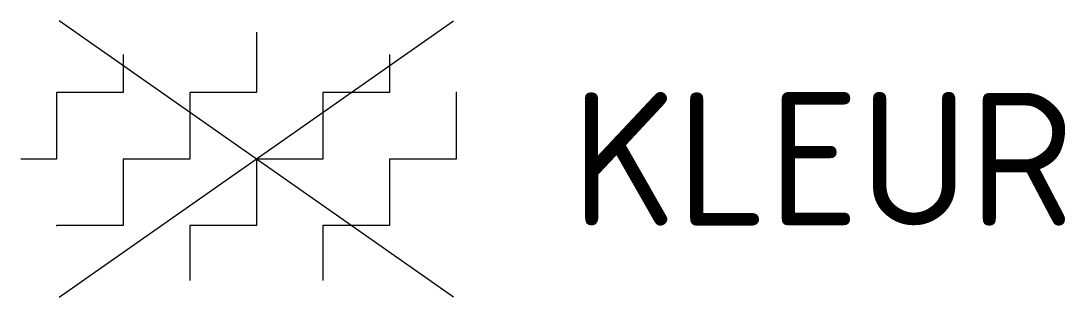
# Model space of a CAD drawing. Header units: metres. Extents: x -3.2 to 10.9, y -1.9 to 1.9.
import ezdxf
from ezdxf.enums import TextEntityAlignment as Align

# ---------------------------------------------------------------- set-up
doc = ezdxf.new("R2010")
doc.units = ezdxf.units.M
doc.styles.add('NLCS-ISO', font='NLCS-ISO.ttf')

msp = doc.modelspace()

# ---------------------------------------------------------------- linework, layer by layer
for p, q in [((-2.662, -1.864), (2.662, 1.864)), ((2.662, -1.864), (-2.662, 1.864))]:
    msp.add_line(p, q)
at = {"flags": 128}
for points in [[(0, 1.711), (0, 0.898), (-0.898, 0.898), (-0.898, 0), (-1.797, 0), (-1.797, -0.898), (-2.695, -0.898), (-2.695, -0.898), (-2.695, -0.905)], [(-1.797, 1.411), (-1.797, 0.898), (-2.695, 0.898), (-2.695, 0), (-3.177, 0)], [(1.797, 1.411), (1.797, 0.898), (0.898, 0.898), (0.898, 0), (0, 0), (0, -0.898), (-0.898, -0.898), (-0.898, -1.641)], [(2.703, 0.898), (2.695, 0.898), (2.695, 0), (1.797, 0), (1.797, -0.898), (0.898, -0.898), (0.898, -1.641)]]:
    msp.add_lwpolyline(points, dxfattribs=at)

# ---------------------------------------------------------------- texts
at = {"style": 'NLCS-ISO'}
msp.add_attdef('KLEUR', text='', height=1.8, dxfattribs=at).set_placement((4.25, 0), align=Align.MIDDLE_LEFT)

doc.saveas('drawing.dxf')
